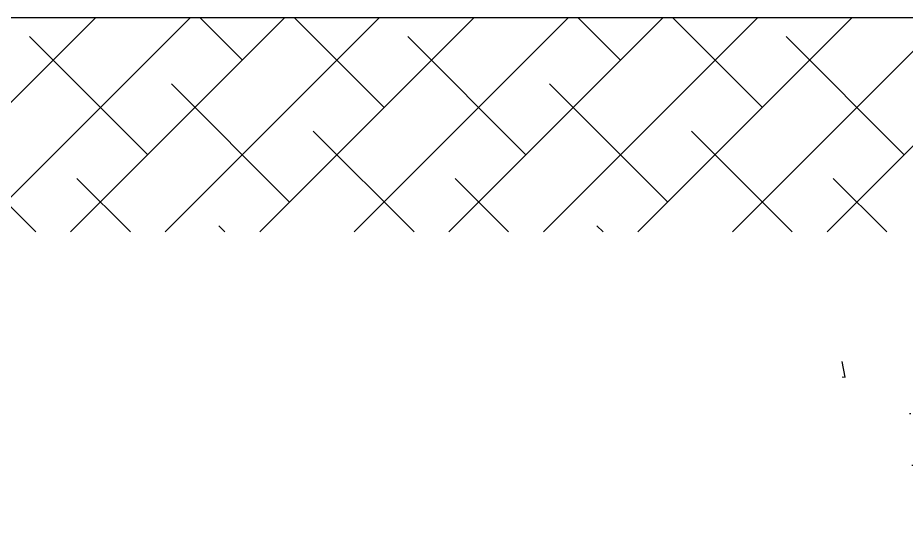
# Model space of a CAD drawing. Extents: x -6361 to -6309, y 575 to 701.
# Drawn here: x -6330.801 to -6328.309, y 652.222 to 653.622 of the extents above; entities that cross this region are included whole.
import ezdxf

# ---------------------------------------------------------------- set-up
doc = ezdxf.new("R2010")
doc.units = 0
doc.header["$MEASUREMENT"] = 0
for name, color, linetype in [('04', 1, 'CONTINUOUS'), ('HACTH', 8, 'CONTINUOUS'), ('HATCH', 250, 'CONTINUOUS')]:
    doc.layers.add(name, color=color, linetype=linetype)

msp = doc.modelspace()

# ---------------------------------------------------------------- hatches: boundary and pattern name
at = {"layer": 'HATCH'}
h = msp.add_hatch(dxfattribs=at)
h.set_pattern_fill('AR-CONC', color=256, scale=0.1, style=0)
h.set_pattern_definition([(50, (-6417.8083, 631.5671), (0.71726, -0.062752), [0.075, -0.825]), (355, (-6417.8083, 631.5671), (-0.1387513, 0.752192), [0.06, -0.66]), (100.4514, (-6417.74854, 631.56186), (0.5785094, 0.6894395), [0.06374, -0.701142]), (46.1842, (-6417.8083, 631.7671), (1.067241, -0.165519), [0.1125, -1.2375]), (96.6356, (-6417.7194, 631.7533), (0.934663, 0.974118), [0.09561, -1.051713]), (351.1842, (-6417.8083, 631.7671), (0.934662, 0.974119), [0.09, -0.99]), (21, (-6417.7083, 631.7171), (0.596907, -0.402619), [0.075, -0.825]), (326, (-6417.7083, 631.7171), (0.2433153, 0.72515), [0.06, -0.66]), (71.4514, (-6417.6586, 631.68354), (0.8402226, 0.3225305), [0.06374, -0.701142]), (37.5, (-6417.8083, 631.5671), (0.01215986, 0.33289385), [0, -0.652, 0, -0.67, 0, -0.6625]), (7.5, (-6417.8083, 631.5671), (0.2630695, 0.3944117), [0, -0.382, 0, -0.637, 0, -0.2525]), (327.5, (-6418.0313, 631.5671), (0.5338224, -0.0225549), [0, -0.25, 0, -0.78, 0, -1.035]), (317.5, (-6418.1313, 631.5671), (0.5831862, 0.100105), [0, -0.325, 0, -0.518, 0, -0.735])])
h.paths.add_polyline_path([(-6328.4894, 652.7223), (-6328.4866, 652.2223), (-6325.9894, 652.2223), (-6325.9894, 652.7223)])

# ---------------------------------------------------------------- linework, layer by layer
at = {"layer": '04'}
msp.add_line((-6327.4894, 653.6217), (-6331.0853, 653.6217), dxfattribs=at)
at = {"layer": 'HACTH'}
for p, q in [((-6331.1832, 653.0217), (-6330.5832, 653.6217)), ((-6330.918, 653.0217), (-6330.318, 653.6217)), ((-6330.6528, 653.0217), (-6330.0528, 653.6217)), ((-6330.3877, 653.0217), (-6329.7877, 653.6217)), ((-6330.1713, 653.5032), (-6330.2898, 653.6217)), ((-6330.1225, 653.0217), (-6329.5225, 653.6217)), ((-6329.7735, 653.3706), (-6330.0246, 653.6217)), ((-6329.8573, 653.0217), (-6329.2573, 653.6217)), ((-6329.5922, 653.0217), (-6328.9922, 653.6217)), ((-6329.327, 653.0217), (-6328.727, 653.6217)), ((-6329.1106, 653.5032), (-6329.2291, 653.6217)), ((-6329.0618, 653.0217), (-6328.4618, 653.6217)), ((-6328.7129, 653.3706), (-6328.9639, 653.6217)), ((-6328.7967, 653.0217), (-6328.1967, 653.6217)), ((-6328.5315, 653.0217), (-6327.9315, 653.6217)), ((-6330.4365, 653.2381), (-6330.7679, 653.5695)), ((-6329.3758, 653.2381), (-6329.7073, 653.5695)), ((-6328.3151, 653.2381), (-6328.6466, 653.5695)), ((-6330.0387, 653.1055), (-6330.3702, 653.4369)), ((-6328.9781, 653.1055), (-6329.3095, 653.4369)), ((-6330.7504, 653.0217), (-6331.0331, 653.3043)), ((-6329.6898, 653.0217), (-6329.9724, 653.3043)), ((-6328.6291, 653.0217), (-6328.9118, 653.3043)), ((-6330.4853, 653.0217), (-6330.6353, 653.1718)), ((-6329.4246, 653.0217), (-6329.5747, 653.1718)), ((-6328.3639, 653.0217), (-6328.514, 653.1718)), ((-6330.2201, 653.0217), (-6330.2376, 653.0392)), ((-6329.1594, 653.0217), (-6329.1769, 653.0392))]:
    msp.add_line(p, q, dxfattribs=at)

doc.saveas('drawing.dxf')
